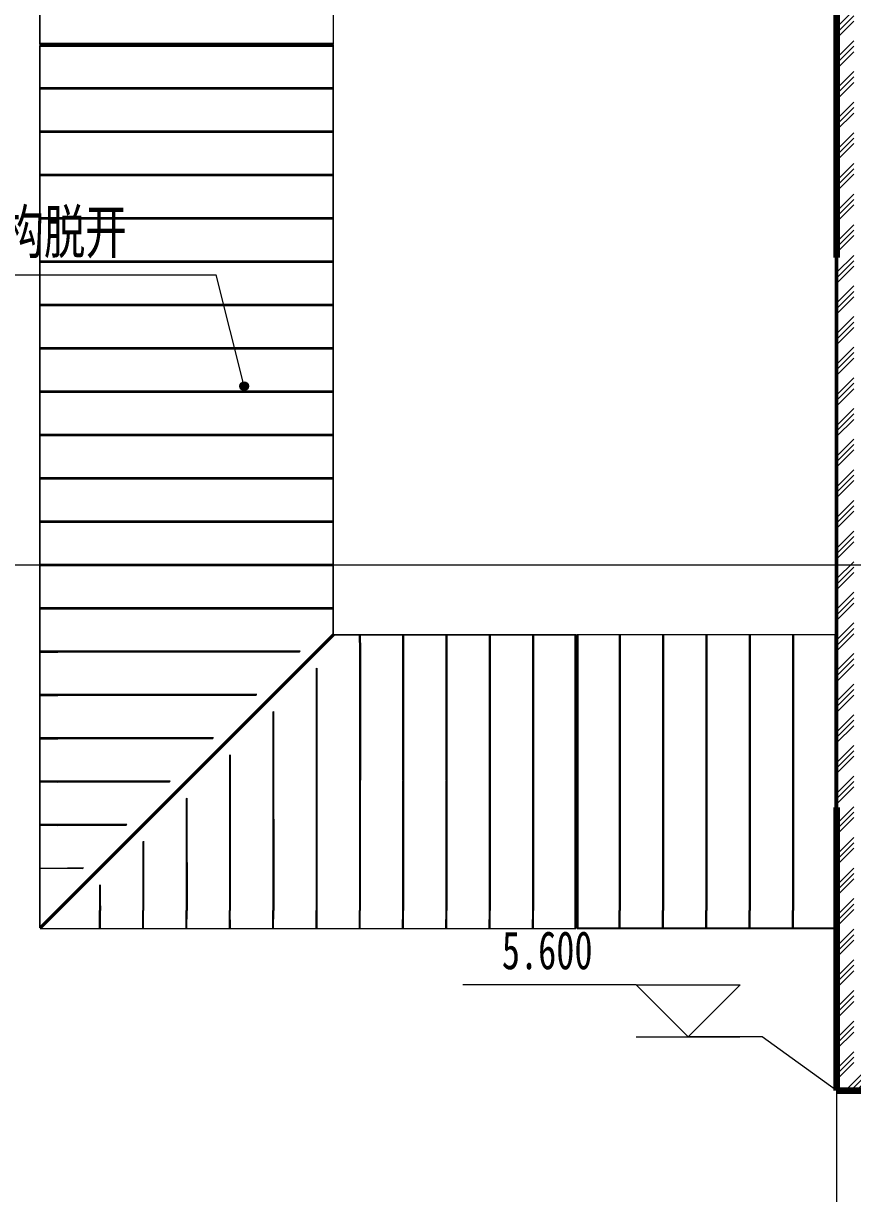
# Model space of a CAD drawing. Header units: millimetres. Extents: x 124696 to 347024, y 412631 to 564609.
# Drawn here: x 131385 to 138562, y 504910 to 515040 of the extents above; entities that cross this region are included whole.
import ezdxf

# ---------------------------------------------------------------- set-up
doc = ezdxf.new("R2010")
doc.units = ezdxf.units.MM
doc.header["$LTSCALE"] = 1500
doc.header["$MEASUREMENT"] = 0
for name, pattern in [('二层平面图$0$Aligning Line', [6.35, 3.175, -3.175]), ('二层平面图$0$IMPORT-216002', [3, 2, -1]), ('二层平面图$0$轴网线_12_3_3_3 mm', [21, 12, -3, 3, -3])]:
    doc.linetypes.add(name, pattern=pattern)
doc.layers.add('0-建筑底图', color=7, linetype='Continuous')
for name, color, linetype, lineweight in [('二层平面图$0$0-1', 7, 'Continuous', 5), ('二层平面图$0$A-ANNO-IDEN-LEVL', 3, 'Continuous', 15), ('二层平面图$0$A-COLU', 7, 'Continuous', 9), ('二层平面图$0$A-LINE', 7, 'Continuous', 9), ('二层平面图$0$A-LINE-1', 7, '二层平面图$0$IMPORT-216002', 9), ('二层平面图$0$A-LINE-4', 7, '二层平面图$0$Aligning Line', 100), ('二层平面图$0$A-ROOF', 241, 'Continuous', 9), ('二层平面图$0$A-ROOF-3', 50, 'Continuous', 50), ('二层平面图$0$A-ROOF-GRID-1', 9, 'Continuous', 9), ('二层平面图$0$A-WALL-CURT-PANEL-2', 7, 'Continuous', 9), ('二层平面图$0$A-WALL-CURT-PANEL-4', 140, 'Continuous', 9), ('二层平面图$0$A-WALL-CURT-STILE-2', 7, 'Continuous', 9), ('二层平面图$0$ANNO-DOTE-1', 10, '二层平面图$0$轴网线_12_3_3_3 mm', 15), ('二层平面图$0$ANNO-TEXT', 7, 'Continuous', 15)]:
    doc.layers.add(name, color=color, linetype=linetype, lineweight=lineweight)
doc.styles.add('二层平面图$0$黑体', font='simhei.ttf', dxfattribs={"width": 0.7, "height": 375})
doc.styles.add('二层平面图$0$黑体_5', font='simhei.ttf', dxfattribs={"width": 0.7, "height": 330})

# ---------------------------------------------------------------- blocks, each defined once
blk = doc.blocks.new('二层平面图$0$屋顶檐口1 - 屋顶檐口1-2761451-104-2F')
at = {"layer": '二层平面图$0$A-ROOF-GRID-1'}
h = blk.add_hatch(dxfattribs=at)
h.set_pattern_fill('FP_47', color=256, style=0, pattern_type=2)
h.set_pattern_definition([(45, (0, 0), (-132.58252, 132.58252), []), (45, (46.88, 0), (0, 265.16504), []), (45, (-46.88, 0), (0, 265.16504), [])])
h.paths.add_polyline_path([(-6750, 49450), (-600, 49450), (-600, 49600), (-6600, 49600), (-6600, 89850), (9000, 89850), (9000, 90000), (-6750, 90000), (-6750, 49568)])
h.paths.add_polyline_path([(8912, 49450), (8965, 49450), (8965, 49600), (-550, 49600), (-550, 49450), (8831, 49450)])
at = {"layer": '二层平面图$0$A-ROOF-3'}
for p, q in [((-6750, 49450), (-6750, 90000)), ((-600, 49450), (-6750, 49450))]:
    blk.add_line(p, q, dxfattribs=at)
blk = doc.blocks.new('二层平面图$0$SHS-Roof-center_rvt-1-104-2F')
at = {"layer": '二层平面图$0$A-ROOF'}
blk.add_blockref('二层平面图$0$屋顶檐口1 - 屋顶檐口1-2761451-104-2F', (0, 0), dxfattribs=at)
blk = doc.blocks.new('二层平面图$0$廊子单元01 - 廊子单元01-V363-104-2F')
at = {"layer": '二层平面图$0$A-WALL-CURT-PANEL-2'}
for p, q in [((-146, -5), (-146, -13)), ((2396, -5), (-146, -5)), ((-146, -13), (2396, -13)), ((-146, -13), (-146, -2237)), ((2396, -13), (2396, -5)), ((2396, -2237), (2396, -13)), ((-146, -2237), (2396, -2237)), ((-146, -2237), (-146, -2245)), ((-146, -2245), (2396, -2245)), ((2396, -2245), (2396, -2237))]:
    blk.add_line(p, q, dxfattribs=at)
blk = doc.blocks.new('二层平面图$0$顶板轮廓组 - 顶板轮廓组-7793063-104-2F')
at = {"layer": '二层平面图$0$A-WALL-CURT-PANEL-2'}
for p, q in [((-7863, -1483), (-7855, -1483)), ((-7855, -1483), (-5631, -1483)), ((-5631, -1483), (-5623, -1483))]:
    blk.add_line(p, q, dxfattribs=at)
blk = doc.blocks.new('二层平面图$0$钢板肋 - 钢板肋-7805324-104-2F')
at = {"layer": '二层平面图$0$A-WALL-CURT-PANEL-2'}
for p, q in [((392, -814), (396, -807)), ((515, -872), (396, -807)), ((392, -814), (511, -879)), ((511, -879), (515, -872)), ((511, -879), (2483, -1963)), ((2487, -1956), (515, -872)), ((2487, -1956), (2483, -1963)), ((2483, -1963), (2619, -2037)), ((2623, -2030), (2487, -1956)), ((2619, -2037), (2623, -2030))]:
    blk.add_line(p, q, dxfattribs=at)
blk = doc.blocks.new('二层平面图$0$钢板肋 - 钢板肋-7805329-104-2F')
at = {"layer": '二层平面图$0$A-WALL-CURT-PANEL-2'}
for p, q in [((-678, 1855), (-686, 1854)), ((-686, 1854), (-671, 1699)), ((-663, 1700), (-678, 1855)), ((-671, 1699), (-663, 1700)), ((-671, 1699), (-461, -541)), ((-453, -540), (-663, 1700)), ((-453, -540), (-461, -541)), ((-461, -541), (-448, -676)), ((-440, -675), (-453, -540)), ((-440, -675), (-448, -676))]:
    blk.add_line(p, q, dxfattribs=at)
blk = doc.blocks.new('二层平面图$0$钢板肋 - 钢板肋-7805337-104-2F')
at = {"layer": '二层平面图$0$A-WALL-CURT-PANEL-2'}
for p, q in [((545, -856), (549, -849)), ((545, -856), (666, -919)), ((669, -912), (549, -849)), ((666, -919), (669, -912)), ((2667, -1946), (669, -912)), ((666, -919), (2664, -1954)), ((2667, -1946), (2664, -1954)), ((2664, -1954), (2801, -2025)), ((2805, -2018), (2667, -1946)), ((2801, -2025), (2805, -2018))]:
    blk.add_line(p, q, dxfattribs=at)
blk = doc.blocks.new('二层平面图$0$钢板肋轮廓族 - 钢板肋轮廓族-7805328-104-2F')
at = {"layer": '二层平面图$0$A-WALL-CURT-PANEL-2'}
for p, q in [((-1735, -5338), (-1704, -5490)), ((-1249, -7693), (-1704, -5490)), ((-1222, -7826), (-1249, -7693))]:
    blk.add_line(p, q, dxfattribs=at)
blk = doc.blocks.new('二层平面图$0$钢板肋轮廓族 - 钢板肋轮廓族-7805341-104-2F')
at = {"layer": '二层平面图$0$A-WALL-CURT-PANEL-2'}
for p, q in [((1735, -5338), (1704, -5490)), ((1249, -7693), (1704, -5490)), ((1222, -7826), (1249, -7693))]:
    blk.add_line(p, q, dxfattribs=at)
blk = doc.blocks.new('二层平面图$0$廊子单元01 - 廊子单元01-12764968-104-2F')
at = {"layer": '二层平面图$0$A-WALL-CURT-PANEL-2'}
for p, q in [((-146, 2245), (-146, 2237)), ((2396, 2245), (-146, 2245)), ((-146, 2237), (2396, 2237)), ((-146, 2237), (-146, 13)), ((2396, 2237), (2396, 2245)), ((2396, 13), (2396, 2237)), ((-146, 13), (2396, 13)), ((-146, 13), (-146, 5)), ((-146, 5), (2396, 5)), ((2396, 5), (2396, 13)), ((-146, -5), (-146, -13)), ((2396, -5), (-146, -5)), ((-146, -13), (2396, -13)), ((-146, -13), (-146, -2237)), ((2396, -13), (2396, -5)), ((2396, -2237), (2396, -13)), ((-146, -2237), (2396, -2237)), ((-146, -2237), (-146, -2245)), ((-146, -2245), (2396, -2245)), ((2396, -2245), (2396, -2237))]:
    blk.add_line(p, q, dxfattribs=at)
blk = doc.blocks.new('二层平面图$0$钢板肋 - 钢板肋-7793064-104-2F')
at = {"layer": '二层平面图$0$A-WALL-CURT-PANEL-2'}
for p, q in [((392, -814), (396, -807)), ((515, -872), (396, -807)), ((392, -814), (511, -879)), ((511, -879), (515, -872)), ((511, -879), (2483, -1963)), ((2487, -1956), (515, -872)), ((2487, -1956), (2483, -1963)), ((2483, -1963), (2619, -2037)), ((2623, -2030), (2487, -1956)), ((2619, -2037), (2623, -2030))]:
    blk.add_line(p, q, dxfattribs=at)
blk = doc.blocks.new('二层平面图$0$钢板肋轮廓族 - 钢板肋轮廓族-7793068-104-2F')
at = {"layer": '二层平面图$0$A-WALL-CURT-PANEL-2'}
for p, q in [((-1735, -5338), (-1704, -5490)), ((-1249, -7693), (-1704, -5490)), ((-1222, -7826), (-1249, -7693))]:
    blk.add_line(p, q, dxfattribs=at)
blk = doc.blocks.new('二层平面图$0$廊子单元_转角阴角_西侧南侧 - 廊子单元_转角阴角_西侧南侧-8343680-104-2F')
at = {"layer": '二层平面图$0$A-WALL-CURT-PANEL-2'}
for p, q in [((2104, 4500), (2104, 4495)), ((2104, 4495), (4646, 4495)), ((2104, 4495), (2104, 4487)), ((2104, 4487), (4646, 4487)), ((2104, 4487), (2104, 2409)), ((4646, 4487), (4646, 4495)), ((4646, -133), (4646, 4487)), ((-2995, 2396), (-3000, 2396)), ((-2987, 2396), (-2995, 2396)), ((-2995, 2396), (-2995, -146)), ((2091, 2396), (-2987, 2396)), ((-2987, 2396), (-2987, -146)), ((2099, 2396), (2091, 2396)), ((2091, 2396), (4633, -146)), ((2109, 2396), (2099, 2396)), ((4641, -146), (2099, 2396)), ((2104, 2409), (4646, -133)), ((2104, 2409), (2104, 2401)), ((2104, 2401), (2104, 2391)), ((4646, -141), (2104, 2401)), ((-2995, -146), (-2987, -146)), ((-2987, -146), (4633, -146)), ((4633, -146), (4641, -146)), ((4646, -141), (4646, -133))]:
    blk.add_line(p, q, dxfattribs=at)
blk = doc.blocks.new('二层平面图$0$顶板轮廓组 - 顶板轮廓组-8343534-104-2F')
at = {"layer": '二层平面图$0$A-WALL-CURT-PANEL-2'}
for p, q in [((-9290, 1483), (-9282, 1483)), ((-9282, 1483), (-4204, 1483)), ((-4204, 1483), (-4196, 1483))]:
    blk.add_line(p, q, dxfattribs=at)
blk = doc.blocks.new('二层平面图$0$顶板轮廓组 - 顶板轮廓组-7729081-104-2F')
at = {"layer": '二层平面图$0$A-WALL-CURT-PANEL-2'}
for p, q in [((-7790, 187), (-7782, 187)), ((-7782, 187), (-5704, 187)), ((-5704, 187), (-5696, 187))]:
    blk.add_line(p, q, dxfattribs=at)
blk = doc.blocks.new('二层平面图$0$顶板轮廓组 - 顶板轮廓组-8343535-104-2F')
at = {"layer": '二层平面图$0$A-WALL-CURT-PANEL-2'}
for p, q in [((-10561, 786), (-10553, 786)), ((-10553, 786), (-2933, 786)), ((-2933, 786), (-2925, 786))]:
    blk.add_line(p, q, dxfattribs=at)
blk = doc.blocks.new('二层平面图$0$顶板轮廓组 - 顶板轮廓组-V227-104-2F')
at = {"layer": '二层平面图$0$A-WALL-CURT-PANEL-2'}
for p, q in [((-9061, -955), (-9053, -955)), ((-9053, -955), (-4433, -955)), ((-4433, -955), (-4425, -955))]:
    blk.add_line(p, q, dxfattribs=at)
blk = doc.blocks.new('二层平面图$0$钢板肋 - 钢板肋-V193-104-2F')
at = {"layer": '二层平面图$0$A-WALL-CURT-PANEL-2'}
for p, q in [((392, -814), (396, -807)), ((515, -872), (396, -807)), ((392, -814), (511, -879)), ((511, -879), (515, -872)), ((511, -879), (2483, -1963)), ((2487, -1956), (515, -872)), ((2487, -1956), (2483, -1963)), ((2483, -1963), (2619, -2037)), ((2623, -2030), (2487, -1956)), ((2619, -2037), (2623, -2030))]:
    blk.add_line(p, q, dxfattribs=at)
blk = doc.blocks.new('二层平面图$0$钢板肋 - 钢板肋-V197-104-2F')
at = {"layer": '二层平面图$0$A-WALL-CURT-PANEL-2'}
for p, q in [((-678, 1855), (-686, 1854)), ((-686, 1854), (-671, 1699)), ((-663, 1700), (-678, 1855)), ((-671, 1699), (-663, 1700)), ((-671, 1699), (-461, -541)), ((-453, -540), (-663, 1700)), ((-453, -540), (-461, -541)), ((-461, -541), (-448, -676)), ((-440, -675), (-453, -540)), ((-440, -675), (-448, -676))]:
    blk.add_line(p, q, dxfattribs=at)
blk = doc.blocks.new('二层平面图$0$钢板肋 - 钢板肋-7742613-104-2F')
at = {"layer": '二层平面图$0$A-WALL-CURT-PANEL-2'}
for p, q in [((-1472, 1004), (-1479, 1000)), ((-1479, 1000), (-1348, 963)), ((-1341, 967), (-1472, 1004)), ((-1348, 963), (-1341, 967)), ((-1348, 963), (539, 428)), ((541, 435), (-1341, 967)), ((541, 435), (539, 428)), ((539, 428), (688, 385)), ((691, 393), (541, 435)), ((691, 393), (688, 385))]:
    blk.add_line(p, q, dxfattribs=at)
blk = doc.blocks.new('二层平面图$0$钢板肋 - 钢板肋-7742620-104-2F')
at = {"layer": '二层平面图$0$A-WALL-CURT-PANEL-2'}
for p, q in [((-1246, 997), (-1253, 993)), ((-1253, 993), (-1123, 955)), ((-1116, 959), (-1246, 997)), ((-1123, 955), (-1116, 959)), ((-1123, 955), (401, 514)), ((404, 522), (-1116, 959)), ((404, 522), (401, 514)), ((401, 514), (551, 471)), ((553, 479), (404, 522)), ((553, 479), (551, 471))]:
    blk.add_line(p, q, dxfattribs=at)
blk = doc.blocks.new('二层平面图$0$钢板肋 - 钢板肋-7742627-104-2F')
at = {"layer": '二层平面图$0$A-WALL-CURT-PANEL-2'}
for p, q in [((-994, 1007), (-1001, 1003)), ((-1001, 1003), (-871, 964)), ((-864, 968), (-994, 1007)), ((-871, 964), (-864, 968)), ((-871, 964), (290, 619)), ((293, 626), (-864, 968)), ((293, 626), (290, 619)), ((290, 619), (439, 575)), ((441, 582), (293, 626)), ((441, 582), (439, 575))]:
    blk.add_line(p, q, dxfattribs=at)
blk = doc.blocks.new('二层平面图$0$钢板肋 - 钢板肋-7742634-104-2F')
at = {"layer": '二层平面图$0$A-WALL-CURT-PANEL-2'}
for p, q in [((-684, 1045), (-691, 1042)), ((-691, 1042), (-562, 1001)), ((-555, 1005), (-684, 1045)), ((-562, 1001), (-555, 1005)), ((-562, 1001), (238, 754)), ((240, 761), (-555, 1005)), ((240, 761), (238, 754)), ((238, 754), (386, 708)), ((388, 715), (240, 761)), ((388, 715), (386, 708))]:
    blk.add_line(p, q, dxfattribs=at)
blk = doc.blocks.new('二层平面图$0$钢板肋 - 钢板肋-7742641-104-2F')
at = {"layer": '二层平面图$0$A-WALL-CURT-PANEL-2'}
for p, q in [((-218, 1124), (-225, 1120)), ((-225, 1120), (-96, 1077)), ((-89, 1081), (-218, 1124)), ((-96, 1077), (-89, 1081)), ((-96, 1077), (342, 932)), ((345, 939), (-89, 1081)), ((345, 939), (342, 932)), ((342, 932), (490, 882)), ((492, 890), (345, 939)), ((492, 890), (490, 882))]:
    blk.add_line(p, q, dxfattribs=at)
blk = doc.blocks.new('二层平面图$0$钢板肋 - 钢板肋-8305670-104-2F')
at = {"layer": '二层平面图$0$A-WALL-CURT-PANEL-2'}
for p, q in [((-185, 1834), (-214, 1682)), ((-206, 1680), (-177, 1833)), ((-177, 1833), (-185, 1834)), ((-214, 1682), (-635, -529)), ((-627, -530), (-206, 1680)), ((-214, 1682), (-206, 1680)), ((-635, -529), (-660, -662)), ((-652, -663), (-627, -530)), ((-627, -530), (-635, -529)), ((-652, -663), (-660, -662))]:
    blk.add_line(p, q, dxfattribs=at)
blk = doc.blocks.new('二层平面图$0$梁 - 梁-V317-104-2F')
at = {"layer": '二层平面图$0$A-LINE'}
for p, q in [((52, 1528), (52, 1538)), ((102, 1478), (102, 1488)), ((-21, -712), (-21, -707)), ((29, -712), (29, -707)), ((39, -712), (39, -707)), ((89, -712), (89, -707)), ((-21, -712), (29, -712)), ((39, -712), (89, -712))]:
    blk.add_line(p, q, dxfattribs=at)
blk = doc.blocks.new('二层平面图$0$梁 - 梁-12800532-104-2F')
at = {"layer": '二层平面图$0$A-LINE'}
for p, q in [((1, 3033), (1, 3038)), ((51, 3038), (1, 3038)), ((51, 3033), (51, 3038)), ((61, 3033), (61, 3038)), ((111, 3038), (61, 3038)), ((111, 3033), (111, 3038)), ((31, -2212), (31, -2202)), ((81, -2162), (81, -2152))]:
    blk.add_line(p, q, dxfattribs=at)
blk = doc.blocks.new('二层平面图$0$梁 - 梁-12800533-104-2F')
at = {"layer": '二层平面图$0$A-LINE'}
for p, q in [((58, 4153), (58, 4163)), ((7, 4103), (7, 4113)), ((-36, -3337), (-36, -3332)), ((-36, -3337), (14, -3337)), ((14, -3337), (14, -3332)), ((24, -3337), (24, -3332)), ((24, -3337), (74, -3337)), ((74, -3337), (74, -3332))]:
    blk.add_line(p, q, dxfattribs=at)
blk = doc.blocks.new('二层平面图$0$梁 - 梁-V194-104-2F')
at = {"layer": '二层平面图$0$A-LINE'}
for p, q in [((-1, 2658), (-1, 2663)), ((49, 2663), (-1, 2663)), ((49, 2658), (49, 2663)), ((59, 2658), (59, 2663)), ((109, 2663), (59, 2663)), ((109, 2658), (109, 2663)), ((-27, -1787), (-27, -1777)), ((23, -1837), (23, -1827))]:
    blk.add_line(p, q, dxfattribs=at)
blk = doc.blocks.new('二层平面图$0$钢板肋 - 钢板肋-8343635-104-2F')
at = {"layer": '二层平面图$0$A-WALL-CURT-PANEL-2'}
for p, q in [((432, -844), (430, -837)), ((549, -902), (430, -837)), ((432, -844), (551, -910)), ((551, -910), (549, -902)), ((2269, -1846), (549, -902)), ((551, -910), (2265, -1853)), ((2269, -1846), (2265, -1853)), ((2265, -1853), (2401, -1928)), ((2405, -1921), (2269, -1846)), ((2401, -1928), (2405, -1921))]:
    blk.add_line(p, q, dxfattribs=at)
blk = doc.blocks.new('二层平面图$0$钢板肋 - 钢板肋-8343642-104-2F')
at = {"layer": '二层平面图$0$A-WALL-CURT-PANEL-2'}
for p, q in [((562, -956), (559, -949)), ((678, -1015), (559, -949)), ((562, -956), (680, -1022)), ((680, -1022), (678, -1015)), ((2067, -1782), (678, -1015)), ((680, -1022), (2063, -1789)), ((2067, -1782), (2063, -1789)), ((2063, -1789), (2199, -1864)), ((2203, -1857), (2067, -1782)), ((2199, -1864), (2203, -1857))]:
    blk.add_line(p, q, dxfattribs=at)
blk = doc.blocks.new('二层平面图$0$钢板肋 - 钢板肋-8343649-104-2F')
at = {"layer": '二层平面图$0$A-WALL-CURT-PANEL-2'}
for p, q in [((674, -1077), (672, -1070)), ((790, -1136), (672, -1070)), ((674, -1077), (792, -1144)), ((792, -1144), (790, -1136)), ((1849, -1726), (790, -1136)), ((792, -1144), (1845, -1732)), ((1849, -1726), (1845, -1732)), ((1845, -1732), (1981, -1808)), ((1985, -1801), (1849, -1726)), ((1981, -1808), (1985, -1801))]:
    blk.add_line(p, q, dxfattribs=at)
blk = doc.blocks.new('二层平面图$0$钢板肋 - 钢板肋-8343656-104-2F')
at = {"layer": '二层平面图$0$A-WALL-CURT-PANEL-2'}
for p, q in [((755, -1212), (753, -1204)), ((871, -1271), (753, -1204)), ((755, -1212), (873, -1279)), ((873, -1279), (871, -1271)), ((1600, -1683), (871, -1271)), ((873, -1279), (1596, -1689)), ((1600, -1683), (1596, -1689)), ((1596, -1689), (1731, -1766)), ((1735, -1759), (1600, -1683)), ((1731, -1766), (1735, -1759))]:
    blk.add_line(p, q, dxfattribs=at)
blk = doc.blocks.new('二层平面图$0$钢板肋 - 钢板肋-8343663-104-2F')
at = {"layer": '二层平面图$0$A-WALL-CURT-PANEL-2'}
for p, q in [((769, -1368), (767, -1360)), ((885, -1429), (767, -1360)), ((769, -1368), (886, -1437)), ((886, -1437), (885, -1429)), ((1284, -1660), (885, -1429)), ((886, -1437), (1280, -1666)), ((1284, -1660), (1280, -1666)), ((1280, -1666), (1415, -1744)), ((1419, -1738), (1284, -1660)), ((1415, -1744), (1419, -1738))]:
    blk.add_line(p, q, dxfattribs=at)
blk = doc.blocks.new('二层平面图$0$钢板肋 - 钢板肋-8343670-104-2F')
at = {"layer": '二层平面图$0$A-WALL-CURT-PANEL-2'}
for p, q in [((798, -1574), (796, -1566)), ((913, -1635), (796, -1566)), ((798, -1574), (915, -1643)), ((915, -1643), (913, -1635)), ((988, -1679), (913, -1635)), ((915, -1643), (984, -1685)), ((988, -1679), (984, -1685)), ((984, -1685), (1117, -1765)), ((1121, -1758), (988, -1679)), ((1117, -1765), (1121, -1758))]:
    blk.add_line(p, q, dxfattribs=at)
blk = doc.blocks.new('二层平面图$0$廊子立柱角钢 - 廊子立柱角钢-10477677-104-2F')
at = {"layer": '二层平面图$0$A-LINE'}
for p, q in [((123740, 33740), (123735, 33740)), ((123740, 33745), (123745, 33745)), ((123740, 33735), (123740, 33740)), ((123745, 33745), (123745, 33740))]:
    blk.add_line(p, q, dxfattribs=at)
blk = doc.blocks.new('二层平面图$0$钢板肋轮廓族 - 钢板肋轮廓族-V195-104-2F')
at = {"layer": '二层平面图$0$A-WALL-CURT-PANEL-2'}
for p, q in [((-1735, -5338), (-1704, -5490)), ((-1249, -7693), (-1704, -5490)), ((-1222, -7826), (-1249, -7693))]:
    blk.add_line(p, q, dxfattribs=at)
blk = doc.blocks.new('二层平面图$0$钢板肋轮廓族 - 钢板肋轮廓族-7742618-104-2F')
at = {"layer": '二层平面图$0$A-WALL-CURT-PANEL-2'}
for p, q in [((-4082, -4033), (-4120, -4163)), ((-4674, -6045), (-4120, -4163)), ((-4718, -6194), (-4674, -6045))]:
    blk.add_line(p, q, dxfattribs=at)
blk = doc.blocks.new('二层平面图$0$钢板肋轮廓族 - 钢板肋轮廓族-7742619-104-2F')
at = {"layer": '二层平面图$0$A-WALL-CURT-PANEL-2'}
for p, q in [((-4083, -4036), (-4121, -4166)), ((-4673, -6043), (-4121, -4166)), ((-4717, -6192), (-4673, -6043))]:
    blk.add_line(p, q, dxfattribs=at)
blk = doc.blocks.new('二层平面图$0$钢板肋轮廓族 - 钢板肋轮廓族-7742625-104-2F')
at = {"layer": '二层平面图$0$A-WALL-CURT-PANEL-2'}
for p, q in [((-4135, -4213), (-4173, -4343)), ((-4621, -5865), (-4173, -4343)), ((-4665, -6014), (-4621, -5865))]:
    blk.add_line(p, q, dxfattribs=at)
blk = doc.blocks.new('二层平面图$0$钢板肋轮廓族 - 钢板肋轮廓族-7742626-104-2F')
at = {"layer": '二层平面图$0$A-WALL-CURT-PANEL-2'}
for p, q in [((-4135, -4216), (-4174, -4346)), ((-4620, -5863), (-4174, -4346)), ((-4664, -6012), (-4620, -5863))]:
    blk.add_line(p, q, dxfattribs=at)
blk = doc.blocks.new('二层平面图$0$钢板肋轮廓族 - 钢板肋轮廓族-7742632-104-2F')
at = {"layer": '二层平面图$0$A-WALL-CURT-PANEL-2'}
for p, q in [((-4188, -4393), (-4226, -4523)), ((-4569, -5686), (-4226, -4523)), ((-4612, -5835), (-4569, -5686))]:
    blk.add_line(p, q, dxfattribs=at)
blk = doc.blocks.new('二层平面图$0$钢板肋轮廓族 - 钢板肋轮廓族-7742633-104-2F')
at = {"layer": '二层平面图$0$A-WALL-CURT-PANEL-2'}
for p, q in [((-4188, -4396), (-4227, -4526)), ((-4567, -5683), (-4227, -4526)), ((-4611, -5832), (-4567, -5683))]:
    blk.add_line(p, q, dxfattribs=at)
blk = doc.blocks.new('二层平面图$0$钢板肋轮廓族 - 钢板肋轮廓族-7742639-104-2F')
at = {"layer": '二层平面图$0$A-WALL-CURT-PANEL-2'}
for p, q in [((-4241, -4573), (-4279, -4703)), ((-4516, -5506), (-4279, -4703)), ((-4560, -5655), (-4516, -5506))]:
    blk.add_line(p, q, dxfattribs=at)
blk = doc.blocks.new('二层平面图$0$钢板肋轮廓族 - 钢板肋轮廓族-7742640-104-2F')
at = {"layer": '二层平面图$0$A-WALL-CURT-PANEL-2'}
for p, q in [((-4241, -4576), (-4279, -4706)), ((-4514, -5503), (-4279, -4706)), ((-4558, -5652), (-4514, -5503))]:
    blk.add_line(p, q, dxfattribs=at)
blk = doc.blocks.new('二层平面图$0$钢板肋轮廓族 - 钢板肋轮廓族-7742646-104-2F')
at = {"layer": '二层平面图$0$A-WALL-CURT-PANEL-2'}
for p, q in [((-4294, -4752), (-4333, -4883)), ((-4463, -5326), (-4333, -4883)), ((-4507, -5475), (-4463, -5326))]:
    blk.add_line(p, q, dxfattribs=at)
blk = doc.blocks.new('二层平面图$0$钢板肋轮廓族 - 钢板肋轮廓族-7742647-104-2F')
at = {"layer": '二层平面图$0$A-WALL-CURT-PANEL-2'}
for p, q in [((-4294, -4756), (-4332, -4886)), ((-4461, -5324), (-4332, -4886)), ((-4505, -5472), (-4461, -5324))]:
    blk.add_line(p, q, dxfattribs=at)
blk = doc.blocks.new('二层平面图$0$钢板肋轮廓族 - 钢板肋轮廓族-8343585-104-2F')
at = {"layer": '二层平面图$0$A-WALL-CURT-PANEL-2'}
for p, q in [((4353, -4930), (4392, -5060)), ((4460, -5293), (4353, -4930)), ((4416, -5144), (4392, -5060)), ((4460, -5293), (4416, -5144))]:
    blk.add_line(p, q, dxfattribs=at)
blk = doc.blocks.new('二层平面图$0$钢板肋轮廓族 - 钢板肋轮廓族-8343586-104-2F')
at = {"layer": '二层平面图$0$A-WALL-CURT-PANEL-2'}
for p, q in [((4340, -4938), (4378, -5068)), ((4445, -5295), (4340, -4938)), ((4401, -5146), (4378, -5068)), ((4445, -5295), (4401, -5146))]:
    blk.add_line(p, q, dxfattribs=at)
blk = doc.blocks.new('二层平面图$0$钢板肋轮廓族 - 钢板肋轮廓族-V238-104-2F')
at = {"layer": '二层平面图$0$A-WALL-CURT-PANEL-2'}
for p, q in [((1735, -5338), (1704, -5490)), ((1249, -7693), (1704, -5490)), ((1222, -7826), (1249, -7693))]:
    blk.add_line(p, q, dxfattribs=at)
blk = doc.blocks.new('二层平面图$0$钢板肋轮廓族 - 钢板肋轮廓族-8343640-104-2F')
at = {"layer": '二层平面图$0$A-WALL-CURT-PANEL-2'}
for p, q in [((-1706, -5479), (-1675, -5631)), ((-1278, -7552), (-1675, -5631)), ((-1251, -7685), (-1278, -7552))]:
    blk.add_line(p, q, dxfattribs=at)
blk = doc.blocks.new('二层平面图$0$钢板肋轮廓族 - 钢板肋轮廓族-8343641-104-2F')
at = {"layer": '二层平面图$0$A-WALL-CURT-PANEL-2'}
for p, q in [((-1706, -5482), (-1674, -5634)), ((-1279, -7550), (-1674, -5634)), ((-1252, -7683), (-1279, -7550))]:
    blk.add_line(p, q, dxfattribs=at)
blk = doc.blocks.new('二层平面图$0$钢板肋轮廓族 - 钢板肋轮廓族-8343647-104-2F')
at = {"layer": '二层平面图$0$A-WALL-CURT-PANEL-2'}
for p, q in [((-1668, -5663), (-1637, -5815)), ((-1316, -7369), (-1637, -5815)), ((-1289, -7502), (-1316, -7369))]:
    blk.add_line(p, q, dxfattribs=at)
blk = doc.blocks.new('二层平面图$0$钢板肋轮廓族 - 钢板肋轮廓族-8343648-104-2F')
at = {"layer": '二层平面图$0$A-WALL-CURT-PANEL-2'}
for p, q in [((-1668, -5665), (-1636, -5817)), ((-1317, -7366), (-1636, -5817)), ((-1290, -7499), (-1317, -7366))]:
    blk.add_line(p, q, dxfattribs=at)
blk = doc.blocks.new('二层平面图$0$钢板肋轮廓族 - 钢板肋轮廓族-8343654-104-2F')
at = {"layer": '二层平面图$0$A-WALL-CURT-PANEL-2'}
for p, q in [((-1630, -5846), (-1599, -5998)), ((-1354, -7185), (-1599, -5998)), ((-1327, -7318), (-1354, -7185))]:
    blk.add_line(p, q, dxfattribs=at)
blk = doc.blocks.new('二层平面图$0$钢板肋轮廓族 - 钢板肋轮廓族-8343655-104-2F')
at = {"layer": '二层平面图$0$A-WALL-CURT-PANEL-2'}
for p, q in [((-1630, -5849), (-1599, -6001)), ((-1355, -7182), (-1599, -6001)), ((-1328, -7315), (-1355, -7182))]:
    blk.add_line(p, q, dxfattribs=at)
blk = doc.blocks.new('二层平面图$0$钢板肋轮廓族 - 钢板肋轮廓族-8343661-104-2F')
at = {"layer": '二层平面图$0$A-WALL-CURT-PANEL-2'}
for p, q in [((-1592, -6030), (-1561, -6182)), ((-1392, -7001), (-1561, -6182)), ((-1364, -7134), (-1392, -7001))]:
    blk.add_line(p, q, dxfattribs=at)
blk = doc.blocks.new('二层平面图$0$钢板肋轮廓族 - 钢板肋轮廓族-8343662-104-2F')
at = {"layer": '二层平面图$0$A-WALL-CURT-PANEL-2'}
for p, q in [((-1592, -6033), (-1561, -6185)), ((-1393, -6999), (-1561, -6185)), ((-1366, -7132), (-1393, -6999))]:
    blk.add_line(p, q, dxfattribs=at)
blk = doc.blocks.new('二层平面图$0$钢板肋轮廓族 - 钢板肋轮廓族-8343668-104-2F')
at = {"layer": '二层平面图$0$A-WALL-CURT-PANEL-2'}
for p, q in [((-1554, -6213), (-1523, -6365)), ((-1430, -6818), (-1523, -6365)), ((-1402, -6951), (-1430, -6818))]:
    blk.add_line(p, q, dxfattribs=at)
blk = doc.blocks.new('二层平面图$0$钢板肋轮廓族 - 钢板肋轮廓族-8343669-104-2F')
at = {"layer": '二层平面图$0$A-WALL-CURT-PANEL-2'}
for p, q in [((-1555, -6216), (-1523, -6368)), ((-1431, -6815), (-1523, -6368)), ((-1404, -6948), (-1431, -6815))]:
    blk.add_line(p, q, dxfattribs=at)
blk = doc.blocks.new('二层平面图$0$钢板肋轮廓族 - 钢板肋轮廓族-8343675-104-2F')
at = {"layer": '二层平面图$0$A-WALL-CURT-PANEL-2'}
for p, q in [((-1516, -6397), (-1485, -6549)), ((-1467, -6634), (-1485, -6549)), ((-1440, -6767), (-1467, -6634))]:
    blk.add_line(p, q, dxfattribs=at)
blk = doc.blocks.new('二层平面图$0$钢板肋轮廓族 - 钢板肋轮廓族-8343676-104-2F')
at = {"layer": '二层平面图$0$A-WALL-CURT-PANEL-2'}
for p, q in [((-1517, -6400), (-1486, -6552)), ((-1469, -6632), (-1486, -6552)), ((-1442, -6765), (-1469, -6632))]:
    blk.add_line(p, q, dxfattribs=at)
blk = doc.blocks.new('二层平面图$0$矩形竖梃 - 8 x 50 mm 蜂窝铝板幕墙开缝-V629-104-2F')
at = {"layer": '二层平面图$0$A-WALL-CURT-STILE-2'}
blk.add_line((-9000, 51000), (-9005, 51000), dxfattribs=at)
blk = doc.blocks.new('二层平面图$0$矩形竖梃 - 8 x 50 mm 蜂窝铝板幕墙开缝-V630-104-2F')
at = {"layer": '二层平面图$0$A-WALL-CURT-STILE-2'}
blk.add_line((-8995, 51000), (-9000, 51000), dxfattribs=at)
blk = doc.blocks.new('二层平面图$0$矩形竖梃 - 8 x 50 mm 蜂窝铝板幕墙开缝-V631-104-2F')
at = {"layer": '二层平面图$0$A-WALL-CURT-STILE-2'}
blk.add_line((-6750, 51000), (-6755, 51000), dxfattribs=at)
blk = doc.blocks.new('二层平面图$0$矩形竖梃 - 8 x 50 mm 蜂窝铝板幕墙开缝-V633-104-2F')
at = {"layer": '二层平面图$0$A-WALL-CURT-STILE-2'}
for p, q in [((-13500, 51000), (-13500, 51005)), ((-13495, 51000), (-13500, 51000))]:
    blk.add_line(p, q, dxfattribs=at)
blk = doc.blocks.new('二层平面图$0$梁 - 梁-V645-104-2F')
at = {"layer": '二层平面图$0$A-LINE'}
for p, q in [((-14, 408), (-14, 413)), ((36, 408), (36, 413)), ((46, 408), (46, 413)), ((96, 408), (96, 413)), ((-27, -1837), (-27, -1832)), ((-27, -1837), (23, -1837)), ((23, -1837), (23, -1832)), ((33, -1837), (33, -1832)), ((33, -1837), (83, -1837)), ((83, -1837), (83, -1832))]:
    blk.add_line(p, q, dxfattribs=at)
blk = doc.blocks.new('二层平面图$0$梁 - 梁-V646-104-2F')
at = {"layer": '二层平面图$0$A-COLU'}
for p, q in [((49, 2663), (-1, 2663)), ((109, 2663), (59, 2663))]:
    blk.add_line(p, q, dxfattribs=at)
at = {"layer": '二层平面图$0$A-LINE'}
for p, q in [((-1, 2658), (-1, 2663)), ((49, 2658), (49, 2663)), ((59, 2658), (59, 2663)), ((109, 2658), (109, 2663)), ((-14, 413), (-14, 418)), ((36, 413), (36, 418)), ((46, 413), (46, 418)), ((96, 413), (96, 418))]:
    blk.add_line(p, q, dxfattribs=at)
blk = doc.blocks.new('二层平面图$0$梁 - 梁-12800551-104-2F')
at = {"layer": '二层平面图$0$A-LINE'}
for p, q in [((-1, 2658), (-1, 2663)), ((49, 2663), (-1, 2663)), ((49, 2658), (49, 2663)), ((59, 2658), (59, 2663)), ((109, 2663), (59, 2663)), ((109, 2658), (109, 2663)), ((-14, 408), (-14, 418)), ((36, 408), (36, 418)), ((46, 408), (46, 418)), ((96, 408), (96, 418)), ((-27, -1837), (-27, -1832)), ((-27, -1837), (23, -1837)), ((23, -1837), (23, -1832)), ((33, -1837), (33, -1832)), ((33, -1837), (83, -1837)), ((83, -1837), (83, -1832))]:
    blk.add_line(p, q, dxfattribs=at)
blk = doc.blocks.new('二层平面图$0$梁 - 梁-12800552-104-2F')
at = {"layer": '二层平面图$0$A-COLU'}
for p, q in [((49, 2663), (-1, 2663)), ((109, 2663), (59, 2663))]:
    blk.add_line(p, q, dxfattribs=at)
at = {"layer": '二层平面图$0$A-LINE'}
for p, q in [((-1, 2658), (-1, 2663)), ((49, 2658), (49, 2663)), ((59, 2658), (59, 2663)), ((109, 2658), (109, 2663)), ((-14, 408), (-14, 418)), ((36, 408), (36, 418)), ((46, 408), (46, 418)), ((96, 408), (96, 418)), ((-27, -1837), (-27, -1832)), ((-27, -1837), (23, -1837)), ((23, -1837), (23, -1832)), ((33, -1837), (33, -1832)), ((33, -1837), (83, -1837)), ((83, -1837), (83, -1832))]:
    blk.add_line(p, q, dxfattribs=at)
blk = doc.blocks.new('二层平面图$0$矩形竖梃 - 8 x 50 mm 蜂窝铝板幕墙开缝-V655-104-2F')
at = {"layer": '二层平面图$0$A-WALL-CURT-STILE-2'}
for p, q in [((-13500, 51000), (-13500, 51005)), ((-13495, 51000), (-13500, 51000))]:
    blk.add_line(p, q, dxfattribs=at)
blk = doc.blocks.new('二层平面图$0$矩形竖梃 - 8 x 50 mm 蜂窝铝板幕墙开缝-V656-104-2F')
at = {"layer": '二层平面图$0$A-WALL-CURT-STILE-2'}
blk.add_line((-13500, 58500), (-13500, 58505), dxfattribs=at)
blk = doc.blocks.new('二层平面图$0$矩形竖梃 - 8 x 50 mm 蜂窝铝板幕墙开缝-11202117-104-2F')
at = {"layer": '二层平面图$0$A-WALL-CURT-STILE-2'}
blk.add_line((-13500, 58495), (-13500, 58500), dxfattribs=at)
blk = doc.blocks.new('二层平面图$0$00_引注_规范_ - 00_引注_规范_-5757997-104-2F')
at = {"layer": '二层平面图$0$ANNO-TEXT'}
for p, q in [((0, 0), (25, 0)), ((25, 0), (30, 0))]:
    blk.add_line(p, q, dxfattribs=at)
blk = doc.blocks.new('二层平面图$0$高程点 - 高程点符号-322107-104-2F')
at = {"layer": '二层平面图$0$A-ANNO-IDEN-LEVL'}
for p, q in [((-3, 3), (-13, 3)), ((-3, 3), (3, 3)), ((0, 0), (-3, 3)), ((0, 0), (3, 3)), ((-2.999, 0), (2.991, 0))]:
    blk.add_line(p, q, dxfattribs=at)
blk = doc.blocks.new('二层平面图')
at = {"layer": '二层平面图$0$ANNO-TEXT'}
h = blk.add_hatch(color=8, dxfattribs=at)
edge = h.paths.add_edge_path()
edge.add_arc((-11875.4, 55547.9), 37.5, 0, 360)
at = {"layer": '二层平面图$0$A-ANNO-IDEN-LEVL', "color": 8}
for p, q in [((-7393.5, 49915.9), (-8033, 49915.9)), ((-6750, 49450), (-7393.5, 49915.9))]:
    blk.add_line(p, q, dxfattribs=at)
at = {"layer": '二层平面图$0$A-LINE', "color": 8}
for p, q in [((-13510, 50990), (-13515, 50990)), ((-13510, 50995), (-13505, 50995)), ((-13510, 50985), (-13510, 50990)), ((-13505, 50995), (-13505, 50990))]:
    blk.add_line(p, q, dxfattribs=at)
at = {"layer": '二层平面图$0$A-LINE-1', "color": 8}
blk.add_line((-6750, 64125), (-6750, 34875.4), dxfattribs=at)
at = {"layer": '二层平面图$0$A-LINE-4', "color": 8}
for p, q in [((-6750, 90000), (-6750, 49450)), ((-6750, 49450), (-475, 49450))]:
    blk.add_line(p, q, dxfattribs=at)
at = {"layer": '二层平面图$0$ANNO-DOTE-1', "color": 8}
blk.add_line((-18896.2, 54000), (161528.2, 54000), dxfattribs=at)
at = {"layer": '二层平面图$0$ANNO-TEXT', "color": 8}
blk.add_line((-11875.4, 55547.9), (-12118.6, 56510.1), dxfattribs=at)
blk.add_circle((-11875.4, 55547.9), 37.5, dxfattribs=at)
at = {"layer": '二层平面图$0$0-1', "color": 8}
blk.add_blockref('二层平面图$0$SHS-Roof-center_rvt-1-104-2F', (0, 0), dxfattribs=at)
at = {"layer": '二层平面图$0$A-ANNO-IDEN-LEVL', "color": 8, "xscale": 149.9999999999999, "yscale": 149.9999999999999, "zscale": 149.9999999999999}
blk.add_blockref('二层平面图$0$高程点 - 高程点符号-322107-104-2F', (-8033, 49915.9), dxfattribs=at)
at = {"layer": '二层平面图$0$A-COLU', "color": 8}
for name, p, rotation in [('二层平面图$0$梁 - 梁-12800552-104-2F', (-13538.5, 60336.7), 0.334698091070273), ('二层平面图$0$梁 - 梁-12800551-104-2F', (-11211.5, 61163.3), 180.3346980910692), ('二层平面图$0$梁 - 梁-12800533-104-2F', (-13461.5, 55163.3), 180.3346980910692), ('二层平面图$0$梁 - 梁-12800532-104-2F', (-11288.5, 55461.7), 0.3346980910691841), ('二层平面图$0$梁 - 梁-V317-104-2F', (-9711.7, 53211.5), 90.3346980910703), ('二层平面图$0$梁 - 梁-V645-104-2F', (-7163.3, 53288.5), 270.3346980910703), ('二层平面图$0$梁 - 梁-V194-104-2F', (-11663.3, 51038.5), 270.3346980910703), ('二层平面图$0$梁 - 梁-V646-104-2F', (-6336.7, 50961.5), 90.3346980910703)]:
    blk.add_blockref(name, p, dxfattribs=dict(at, rotation=rotation))
blk.add_blockref('二层平面图$0$廊子立柱角钢 - 廊子立柱角钢-10477677-104-2F', (-135000, 19500), dxfattribs=at)
at = {"layer": '二层平面图$0$A-WALL-CURT-PANEL-2', "color": 8}
for name, p, rotation in [('二层平面图$0$钢板肋 - 钢板肋-7793064-104-2F', (-10369.2, 59104.2), 208.7783195341268), ('二层平面图$0$顶板轮廓组 - 顶板轮廓组-7793063-104-2F', (-15128.2, 66367.9), 89.9997238038405), ('二层平面图$0$钢板肋 - 钢板肋-7793064-104-2F', (-10369.2, 58729.2), 208.7783195341228), ('二层平面图$0$钢板肋 - 钢板肋-7793064-104-2F', (-10369.2, 58354.2), 208.7783195341188), ('二层平面图$0$钢板肋轮廓族 - 钢板肋轮廓族-7793068-104-2F', (-18522.9, 61656.4), 78.3494812778162), ('二层平面图$0$钢板肋轮廓族 - 钢板肋轮廓族-7793068-104-2F', (-18522.9, 61648.4), 78.34948127781622), ('二层平面图$0$钢板肋轮廓族 - 钢板肋轮廓族-V195-104-2F', (-18522.9, 60906.4), 78.34952760892727), ('二层平面图$0$钢板肋轮廓族 - 钢板肋轮廓族-V195-104-2F', (-18522.9, 60898.4), 78.34952760892727), ('二层平面图$0$顶板轮廓组 - 顶板轮廓组-8343535-104-2F', (-12859.2, 61420.2), 89.99999999999952), ('二层平面图$0$顶板轮廓组 - 顶板轮廓组-8343534-104-2F', (-9621.7, 62690.7), 89.99999999999969), ('二层平面图$0$钢板肋 - 钢板肋-V197-104-2F', (-11735.8, 58630.5), 84.63925188786101), ('二层平面图$0$钢板肋轮廓族 - 钢板肋轮廓族-V195-104-2F', (-18522.9, 60531.4), 78.34952760892727), ('二层平面图$0$钢板肋轮廓族 - 钢板肋轮廓族-V195-104-2F', (-18522.9, 60523.4), 78.3495276089273), ('二层平面图$0$钢板肋 - 钢板肋-V197-104-2F', (-11735.8, 58255.5), 84.63925188786101), ('二层平面图$0$钢板肋轮廓族 - 钢板肋轮廓族-V195-104-2F', (-18522.9, 60156.4), 78.34952760892727), ('二层平面图$0$钢板肋轮廓族 - 钢板肋轮廓族-V195-104-2F', (-18522.9, 60148.4), 78.3495276089273), ('二层平面图$0$钢板肋 - 钢板肋-V197-104-2F', (-11735.8, 57880.5), 84.63925188786101), ('二层平面图$0$钢板肋轮廓族 - 钢板肋轮廓族-V195-104-2F', (-18522.9, 59781.4), 78.34952760892727), ('二层平面图$0$钢板肋轮廓族 - 钢板肋轮廓族-V195-104-2F', (-18522.9, 59773.4), 78.3495276089273), ('二层平面图$0$钢板肋 - 钢板肋-V197-104-2F', (-11735.8, 57505.5), 84.63925188786101), ('二层平面图$0$钢板肋轮廓族 - 钢板肋轮廓族-V195-104-2F', (-18522.9, 59406.4), 78.34952760892727), ('二层平面图$0$钢板肋轮廓族 - 钢板肋轮廓族-V195-104-2F', (-18522.9, 59398.4), 78.3495276089273), ('二层平面图$0$钢板肋 - 钢板肋-V193-104-2F', (-10369.2, 55354.2), 208.7785095152416), ('二层平面图$0$钢板肋 - 钢板肋-V197-104-2F', (-11735.8, 57130.5), 84.63925188786101), ('二层平面图$0$钢板肋轮廓族 - 钢板肋轮廓族-V195-104-2F', (-18522.9, 59031.4), 78.34952760892727), ('二层平面图$0$钢板肋轮廓族 - 钢板肋轮廓族-V195-104-2F', (-18522.9, 59023.4), 78.3495276089273), ('二层平面图$0$钢板肋 - 钢板肋-V197-104-2F', (-11735.8, 56755.5), 84.63925188786101), ('二层平面图$0$钢板肋轮廓族 - 钢板肋轮廓族-V195-104-2F', (-18522.9, 58656.4), 78.34952760893759), ('二层平面图$0$钢板肋轮廓族 - 钢板肋轮廓族-V195-104-2F', (-18522.9, 58648.4), 78.34952760893759), ('二层平面图$0$钢板肋 - 钢板肋-V193-104-2F', (-10369.2, 54604.2), 208.7785095152417), ('二层平面图$0$钢板肋轮廓族 - 钢板肋轮廓族-V195-104-2F', (-18522.9, 58281.4), 78.3495276089273), ('二层平面图$0$钢板肋轮廓族 - 钢板肋轮廓族-V195-104-2F', (-18522.9, 58273.4), 78.3495276089273), ('二层平面图$0$钢板肋 - 钢板肋-V197-104-2F', (-11735.8, 56005.5), 84.63925188786104), ('二层平面图$0$钢板肋轮廓族 - 钢板肋轮廓族-V195-104-2F', (-18522.9, 57906.4), 78.34952760893756), ('二层平面图$0$钢板肋轮廓族 - 钢板肋轮廓族-V195-104-2F', (-18522.9, 57898.4), 78.34952760893756), ('二层平面图$0$钢板肋 - 钢板肋-V193-104-2F', (-10369.2, 53854.2), 208.7785095152417), ('二层平面图$0$钢板肋轮廓族 - 钢板肋轮廓族-V195-104-2F', (-18522.9, 57531.4), 78.3495276089273), ('二层平面图$0$钢板肋轮廓族 - 钢板肋轮廓族-V195-104-2F', (-18522.9, 57523.4), 78.34952760892732), ('二层平面图$0$钢板肋 - 钢板肋-V193-104-2F', (-10369.2, 53479.2), 208.7785095152417), ('二层平面图$0$钢板肋 - 钢板肋-V197-104-2F', (-11735.8, 55255.5), 84.63925188786104), ('二层平面图$0$钢板肋轮廓族 - 钢板肋轮廓族-V195-104-2F', (-18522.9, 57156.4), 78.34952760893756), ('二层平面图$0$钢板肋轮廓族 - 钢板肋轮廓族-V195-104-2F', (-18522.9, 57148.4), 78.34952760893759), ('二层平面图$0$钢板肋 - 钢板肋-V193-104-2F', (-10369.2, 53104.2), 208.7785095152416), ('二层平面图$0$钢板肋轮廓族 - 钢板肋轮廓族-V195-104-2F', (-18522.9, 56781.4), 78.34952760893756), ('二层平面图$0$钢板肋轮廓族 - 钢板肋轮廓族-V195-104-2F', (-18522.9, 56773.4), 78.34952760893756), ('二层平面图$0$钢板肋轮廓族 - 钢板肋轮廓族-V195-104-2F', (-18522.9, 56406.4), 78.34952760893766), ('二层平面图$0$钢板肋轮廓族 - 钢板肋轮廓族-V195-104-2F', (-18522.9, 56398.4), 78.34952760893766), ('二层平面图$0$钢板肋 - 钢板肋-7742613-104-2F', (-13088.1, 53812.2), 195.8108825435248), ('二层平面图$0$钢板肋轮廓族 - 钢板肋轮廓族-7742618-104-2F', (-6372.6, 50472.7), 286.3686564997359), ('二层平面图$0$钢板肋轮廓族 - 钢板肋轮廓族-7742619-104-2F', (-6372.6, 50472.6), 286.4262877832751), ('二层平面图$0$钢板肋轮廓族 - 钢板肋轮廓族-7742625-104-2F', (-6560.4, 50097.1), 286.3629082504213), ('二层平面图$0$钢板肋轮廓族 - 钢板肋轮廓族-V238-104-2F', (-8101.6, 45977.1), 191.6504723910677), ('二层平面图$0$钢板肋轮廓族 - 钢板肋轮廓族-V238-104-2F', (-8093.6, 45977.1), 191.6504723910677), ('二层平面图$0$钢板肋 - 钢板肋-8305670-104-2F', (-11395.8, 52621.7), 190.7850038017045), ('二层平面图$0$钢板肋轮廓族 - 钢板肋轮廓族-V195-104-2F', (-13281.4, 45977.1), 168.3495276089272), ('二层平面图$0$钢板肋轮廓族 - 钢板肋轮廓族-V195-104-2F', (-13273.4, 45977.1), 168.3495276089272), ('二层平面图$0$钢板肋 - 钢板肋-V197-104-2F', (-11005.5, 52764.2), 174.6392518878609), ('二层平面图$0$钢板肋轮廓族 - 钢板肋轮廓族-V195-104-2F', (-12906.4, 45977.1), 168.3495276089272), ('二层平面图$0$钢板肋轮廓族 - 钢板肋轮廓族-V195-104-2F', (-12898.4, 45977.1), 168.3495276089272), ('二层平面图$0$钢板肋 - 钢板肋-V197-104-2F', (-10630.5, 52764.2), 174.639251887861), ('二层平面图$0$钢板肋轮廓族 - 钢板肋轮廓族-V195-104-2F', (-12531.4, 45977.1), 168.3495276089272), ('二层平面图$0$钢板肋轮廓族 - 钢板肋轮廓族-V195-104-2F', (-12523.4, 45977.1), 168.3495276089272), ('二层平面图$0$钢板肋 - 钢板肋-V197-104-2F', (-10255.5, 52764.2), 174.6392518878609), ('二层平面图$0$钢板肋轮廓族 - 钢板肋轮廓族-V195-104-2F', (-12156.4, 45977.1), 168.3495276089272), ('二层平面图$0$钢板肋轮廓族 - 钢板肋轮廓族-V195-104-2F', (-12148.4, 45977.1), 168.3495276089272), ('二层平面图$0$钢板肋 - 钢板肋-7805337-104-2F', (-8119.5, 54273.3), 297.3865109687665), ('二层平面图$0$钢板肋 - 钢板肋-V197-104-2F', (-9880.5, 52764.2), 174.639251887861), ('二层平面图$0$钢板肋 - 钢板肋-7805324-104-2F', (-7729.2, 54130.8), 298.7786206198872), ('二层平面图$0$钢板肋轮廓族 - 钢板肋轮廓族-7805341-104-2F', (-5851.6, 45977.1), 191.6505051947998), ('二层平面图$0$钢板肋轮廓族 - 钢板肋轮廓族-7805341-104-2F', (-5843.6, 45977.1), 191.6505051947998), ('二层平面图$0$钢板肋 - 钢板肋-7805324-104-2F', (-7354.2, 54130.8), 298.7786206198872), ('二层平面图$0$钢板肋轮廓族 - 钢板肋轮廓族-7805328-104-2F', (-11031.4, 45977.1), 168.3494948051977), ('二层平面图$0$钢板肋轮廓族 - 钢板肋轮廓族-7805328-104-2F', (-11023.4, 45977.1), 168.3494948051977), ('二层平面图$0$钢板肋轮廓族 - 钢板肋轮廓族-7805328-104-2F', (-10656.4, 45977.1), 168.3494948051977), ('二层平面图$0$钢板肋轮廓族 - 钢板肋轮廓族-7805328-104-2F', (-10648.4, 45977.1), 168.3494948051977), ('二层平面图$0$钢板肋 - 钢板肋-7805324-104-2F', (-6604.2, 54130.8), 298.778620619887), ('二层平面图$0$钢板肋轮廓族 - 钢板肋轮廓族-7805328-104-2F', (-10281.4, 45977.1), 168.3494948051976), ('二层平面图$0$钢板肋轮廓族 - 钢板肋轮廓族-7805328-104-2F', (-10273.4, 45977.1), 168.3494948051977), ('二层平面图$0$钢板肋 - 钢板肋-7805329-104-2F', (-8005.5, 52764.3), 174.6392327689225), ('二层平面图$0$钢板肋轮廓族 - 钢板肋轮廓族-7805328-104-2F', (-9906.4, 45977.1), 168.3494948051977), ('二层平面图$0$钢板肋轮廓族 - 钢板肋轮廓族-7805328-104-2F', (-9898.4, 45977.1), 168.3494948051977), ('二层平面图$0$钢板肋 - 钢板肋-7742620-104-2F', (-13247.2, 53484.4), 196.095628512663), ('二层平面图$0$钢板肋轮廓族 - 钢板肋轮廓族-7742626-104-2F', (-6559.8, 50098.2), 286.432065829957), ('二层平面图$0$钢板肋 - 钢板肋-8343635-104-2F', (-10721.5, 53887.4), 298.8109280008486), ('二层平面图$0$钢板肋轮廓族 - 钢板肋轮廓族-8343641-104-2F', (-14034.1, 45831.6), 168.3200745527537), ('二层平面图$0$钢板肋轮廓族 - 钢板肋轮廓族-8343640-104-2F', (-14020.7, 45831.6), 168.3789116043728), ('二层平面图$0$钢板肋 - 钢板肋-7742627-104-2F', (-13387.9, 53179.9), 196.5108430139139), ('二层平面图$0$钢板肋轮廓族 - 钢板肋轮廓族-7742632-104-2F', (-6748.3, 49721.1), 286.3542909349346), ('二层平面图$0$钢板肋轮廓族 - 钢板肋轮廓族-7742633-104-2F', (-6746.9, 49724.2), 286.4407379997629), ('二层平面图$0$钢板肋 - 钢板肋-8343642-104-2F', (-11062.8, 53681.1), 298.9567956268261), ('二层平面图$0$钢板肋轮廓族 - 钢板肋轮廓族-8343648-104-2F', (-14409.7, 45644.4), 168.3141756342128), ('二层平面图$0$钢板肋轮廓族 - 钢板肋轮廓族-8343647-104-2F', (-14395, 45643.8), 168.3847801361427), ('二层平面图$0$钢板肋 - 钢板肋-7742634-104-2F', (-13485.8, 52919), 197.1679674598622), ('二层平面图$0$钢板肋轮廓族 - 钢板肋轮廓族-7742639-104-2F', (-6936.5, 49344.4), 286.3399422169558), ('二层平面图$0$钢板肋轮廓族 - 钢板肋轮廓族-7742640-104-2F', (-6933.7, 49350.9), 286.4552052304972), ('二层平面图$0$钢板肋 - 钢板肋-8343649-104-2F', (-11390.6, 53465.3), 299.1708209134301), ('二层平面图$0$钢板肋轮廓族 - 钢板肋轮廓族-8343655-104-2F', (-14785.7, 45457.3), 168.3053220557836), ('二层平面图$0$钢板肋轮廓族 - 钢板肋轮廓族-8343654-104-2F', (-14769, 45455.9), 168.3935777752118), ('二层平面图$0$钢板肋 - 钢板肋-7742641-104-2F', (-13458.4, 52745.6), 198.3352010020958), ('二层平面图$0$钢板肋 - 钢板肋-8343656-104-2F', (-11695.1, 53230.9), 299.5142991438814), ('二层平面图$0$钢板肋轮廓族 - 钢板肋轮廓族-8343662-104-2F', (-15162.4, 45270.5), 168.2905522081872), ('二层平面图$0$钢板肋轮廓族 - 钢板肋轮廓族-8343661-104-2F', (-15142.3, 45267.7), 168.4082267658249), ('二层平面图$0$钢板肋轮廓族 - 钢板肋轮廓族-7742646-104-2F', (-7125.5, 48966.1), 286.3112952106913), ('二层平面图$0$钢板肋轮廓族 - 钢板肋轮廓族-7742647-104-2F', (-7119.8, 48979.2), 286.4841908471687), ('二层平面图$0$钢板肋 - 钢板肋-8343663-104-2F', (-11956, 52953.8), 300.1503889547046), ('二层平面图$0$钢板肋轮廓族 - 钢板肋轮廓族-8343669-104-2F', (-15540.7, 45084.4), 168.2609603466565), ('二层平面图$0$钢板肋轮廓族 - 钢板肋轮廓族-8343668-104-2F', (-15514, 45078.8), 168.4374733191203), ('二层平面图$0$钢板肋轮廓族 - 钢板肋轮廓族-8343586-104-2F', (-7264.8, 54040.5), 252.6317653718185), ('二层平面图$0$钢板肋轮廓族 - 钢板肋轮廓族-8343585-104-2F', (-7356.6, 54261.7), 254.563081324912), ('二层平面图$0$钢板肋 - 钢板肋-8343670-104-2F', (-12182.6, 52716.6), 300.7200956792363), ('二层平面图$0$钢板肋轮廓族 - 钢板肋轮廓族-8343676-104-2F', (-15925.8, 44901.2), 168.1717653606877), ('二层平面图$0$钢板肋轮廓族 - 钢板肋轮廓族-8343675-104-2F', (-15879.2, 44887.1), 168.5248035748415), ('二层平面图$0$顶板轮廓组 - 顶板轮廓组-7793063-104-2F', (-14617.9, 49371.8), 180)]:
    blk.add_blockref(name, p, dxfattribs=dict(at, rotation=rotation))
for name, p in [('二层平面图$0$顶板轮廓组 - 顶板轮廓组-7729081-104-2F', (-3309.3, 53208.8)), ('二层平面图$0$顶板轮廓组 - 顶板轮廓组-V227-104-2F', (-4579.8, 51809.2))]:
    blk.add_blockref(name, p, dxfattribs=at)
at = {"layer": '二层平面图$0$A-WALL-CURT-PANEL-4', "color": 8}
for name, p, rotation in [('二层平面图$0$廊子单元01 - 廊子单元01-12764968-104-2F', (-11250, 60750), 180), ('二层平面图$0$廊子单元_转角阴角_西侧南侧 - 廊子单元_转角阴角_西侧南侧-8343680-104-2F', (-13500, 55500), 270), ('二层平面图$0$廊子单元01 - 廊子单元01-V363-104-2F', (-6750, 53250), 269.9999999999997)]:
    blk.add_blockref(name, p, dxfattribs=dict(at, rotation=rotation))
at = {"layer": '二层平面图$0$A-WALL-CURT-STILE-2', "color": 8}
for name in ['二层平面图$0$矩形竖梃 - 8 x 50 mm 蜂窝铝板幕墙开缝-V656-104-2F', '二层平面图$0$矩形竖梃 - 8 x 50 mm 蜂窝铝板幕墙开缝-11202117-104-2F', '二层平面图$0$矩形竖梃 - 8 x 50 mm 蜂窝铝板幕墙开缝-V633-104-2F', '二层平面图$0$矩形竖梃 - 8 x 50 mm 蜂窝铝板幕墙开缝-V655-104-2F', '二层平面图$0$矩形竖梃 - 8 x 50 mm 蜂窝铝板幕墙开缝-V629-104-2F', '二层平面图$0$矩形竖梃 - 8 x 50 mm 蜂窝铝板幕墙开缝-V630-104-2F', '二层平面图$0$矩形竖梃 - 8 x 50 mm 蜂窝铝板幕墙开缝-V631-104-2F']:
    blk.add_blockref(name, (0, 0), dxfattribs=at)
at = {"layer": '二层平面图$0$ANNO-TEXT', "color": 8, "xscale": 150, "yscale": 150, "zscale": 150}
blk.add_blockref('二层平面图$0$00_引注_规范_ - 00_引注_规范_-5757997-104-2F', (-16618.6, 56510.1), dxfattribs=at)
at = {"layer": '二层平面图$0$A-ANNO-IDEN-LEVL', "color": 8, "insert": (-9645.8, 50830.3), "char_height": 330, "width": 990.683, "attachment_point": 1, "line_spacing_factor": 0.872751, "style": '二层平面图$0$黑体_5'}
blk.add_mtext('5.600', dxfattribs=at)
at = {"layer": '二层平面图$0$ANNO-TEXT', "color": 8, "insert": (-16473.6, 57071.9), "char_height": 375, "width": 4713.922, "attachment_point": 1, "style": '二层平面图$0$黑体'}
blk.add_mtext('景观游廊与主结构脱开', dxfattribs=at)

msp = doc.modelspace()

# ---------------------------------------------------------------- block references
at = {"layer": '0-建筑底图'}
msp.add_blockref('二层平面图', (145172, 456352), dxfattribs=at)

doc.saveas('drawing.dxf')
